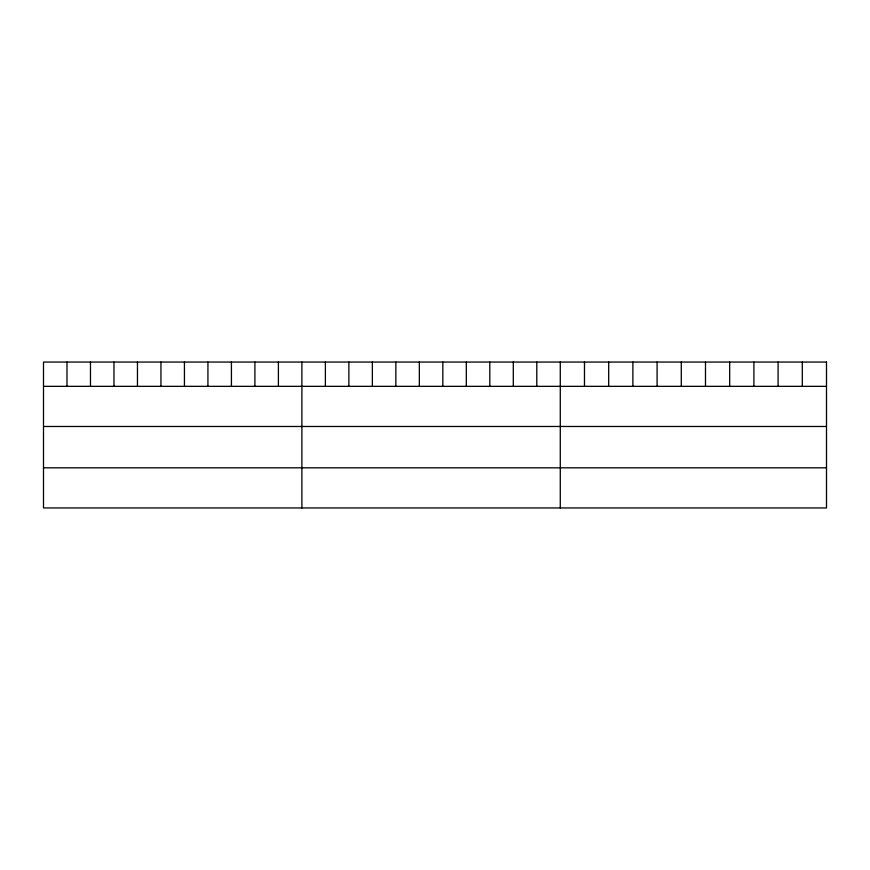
<?xml version="1.0" encoding="UTF-8"?>
<svg xmlns="http://www.w3.org/2000/svg" width="870" height="870" viewBox="0 0 870 870"><rect width="100%" height="100%" fill="white"/><g stroke="black" fill="none" stroke-linecap="round" stroke-linejoin="round"><path stroke-width="1.3" d="M43.5 386.345L826.5 386.345M43.5 426.474L826.5 426.474M43.5 467.821L826.5 467.821M802.303 362.05L802.303 386.345M778.095 362.05L778.095 386.345M753.898 362.05L753.898 386.345M729.691 362.05L729.691 386.345M705.494 362.05L705.494 386.345M681.286 362.05L681.286 386.345M657.089 362.05L657.089 386.345M632.881 362.05L632.881 386.345M608.685 362.05L608.685 386.345M584.477 362.05L584.477 386.345M560.28 362.05L560.28 507.949M536.79 362.05L536.79 386.345M513.3 362.05L513.3 386.345M489.81 362.05L489.81 386.345M466.32 362.05L466.32 386.345M442.83 362.05L442.83 386.345M419.34 362.05L419.34 386.345M395.85 362.05L395.85 386.345M372.36 362.05L372.36 386.345M348.87 362.05L348.87 386.345M325.38 362.05L325.38 386.345M301.89 362.05L301.89 507.949M278.4 362.05L278.4 386.345M254.91 362.05L254.91 386.345M231.42 362.05L231.42 386.345M207.93 362.05L207.93 386.345M184.44 362.05L184.44 386.345M160.95 362.05L160.95 386.345M137.46 362.05L137.46 386.345M113.97 362.05L113.97 386.345M90.48 362.05L90.48 386.345M66.99 362.05L66.99 386.345M826.5 362.05L43.5 362.05L43.5 507.949L826.5 507.949L826.5 362.05"/></g></svg>
